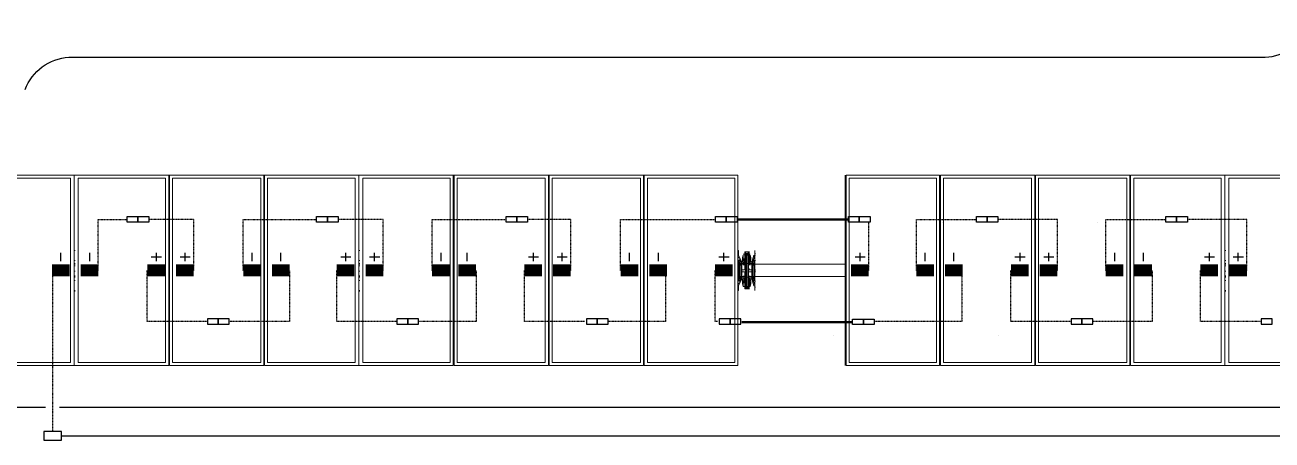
# Model space of a CAD drawing. Header units: feet. Extents: x -13743 to 68376, y -48 to 67763.
# Drawn here: x 3388 to 3915, y 4902 to 5077 of the extents above; entities that cross this region are included whole.
import ezdxf
from ezdxf.lldxf.tags import DXFTag

# ---------------------------------------------------------------- set-up
doc = ezdxf.new("R2010")
doc.units = ezdxf.units.FT
doc.header["$MEASUREMENT"] = 0
doc.linetypes.add('HIDDEN', pattern=[0.375, 0.25, -0.125])
for name, color, linetype in [('E-DC HARNESS-NEG', 170, 'DC HARNESS CABLE'), ('E-DC HARNESS-POS', 10, 'DC HARNESS CABLE'), ('E-HARN-COMP', 8, 'Continuous'), ('E-TRNK-CABL-NEG', 6, 'HIDDEN'), ('E-TRUNK-CABLE-POS', 6, 'HIDDEN'), ('G-ANNO-TEXT', 1, 'Continuous'), ('Polarity-Text', 7, 'Continuous')]:
    doc.layers.add(name, color=color, linetype=linetype)
doc.styles.get("Standard").update_dxf_attribs({"font": 'arial.ttf'})
tags = doc.linetypes.add('DC HARNESS CABLE', pattern='A,0.5,-0.2,["DH",Standard,S=0.1,R=0,X=-0.1,Y=-0.05],-0.2', length=0.9).pattern_tags.tags
tags[6] = DXFTag(74, 10)

# ---------------------------------------------------------------- blocks, each defined once
blk = doc.blocks.new('A$C47dfd34d')
at = {"lineweight": 5}
for points in [[(8.1263, 0.4133), (6.0664, 0.4133)], [(8.3597, 0.4133), (8.3597, 0)], [(6.6847, 0.235), (6.6847, 0.2467), (6.6847, 0.2433)], [(6.8897, 0.235), (6.8914, 0.2467), (6.8914, 0.2433)], [(7.0964, 0.235), (7.098, 0.2467), (7.098, 0.2433)], [(7.303, 0.235), (7.303, 0.2467), (7.303, 0.2433)], [(7.508, 0.235), (7.5097, 0.2467), (7.5097, 0.2433)], [(7.7147, 0.235), (7.7164, 0.2467), (7.7164, 0.2433)], [(7.9213, 0.2467), (7.9213, 0.2433)], [(7.923, 0.2467), (7.9213, 0.235)], [(8.1297, 0.22), (8.1297, 0.2217), (8.1313, 0.2217), (8.1297, 0.2217), (8.1297, 0.22), (8.1313, 0.2183), (8.1313, 0.22), (8.133, 0.22), (8.133, 0.2217), (8.1313, 0.2217), (8.133, 0.2217), (8.1313, 0.2217), (8.1297, 0.2217), (8.1313, 0.2217), (8.133, 0.2217), (8.133, 0.22), (8.133, 0.2183), (8.133, 0.1933), (8.133, 0.2183), (8.133, 0.22), (8.1313, 0.22), (8.133, 0.22), (8.1313, 0.22), (8.133, 0.22), (8.1313, 0.22), (8.133, 0.22), (8.1313, 0.22), (8.133, 0.22), (8.1313, 0.22), (8.133, 0.22), (8.133, 0.2217), (8.133, 0.225), (8.1347, 0.225), (8.133, 0.2283), (8.133, 0.23), (8.133, 0.2283), (8.1313, 0.2283), (8.133, 0.2283), (8.133, 0.23), (8.128, 0.24), (8.1263, 0.24), (8.128, 0.24), (8.128, 0.2433), (8.128, 0.25), (8.1263, 0.25), (8.128, 0.25), (8.128, 0.2433), (8.128, 0.24), (8.128, 0.2383), (8.1263, 0.2383), (8.1313, 0.2283), (8.133, 0.225), (8.1297, 0.225), (8.1297, 0.2233), (8.1297, 0.2217), (8.1297, 0.2233), (8.128, 0.2233), (8.128, 0.225), (8.128, 0.2233), (8.128, 0.1883), (8.1297, 0.1883), (8.1297, 0.1867), (8.1297, 0.1883), (8.128, 0.1883), (8.1263, 0.1867), (8.128, 0.1883), (8.1297, 0.1883), (8.1297, 0.19), (8.1313, 0.19), (8.133, 0.1917), (8.133, 0.1933), (8.1313, 0.1933), (8.1297, 0.1933), (8.1297, 0.1917), (8.1297, 0.1933), (8.1297, 0.1917), (8.1297, 0.19), (8.1313, 0.19), (8.1297, 0.19), (8.1297, 0.1917), (8.1297, 0.19), (8.1313, 0.19), (8.133, 0.19), (8.133, 0.1883), (8.133, 0.19)], [(8.1413, 0.245), (8.143, 0.245), (8.1447, 0.245), (8.143, 0.245), (8.1413, 0.245), (8.143, 0.245), (8.1447, 0.2433), (8.143, 0.245), (8.143, 0.2467), (8.1413, 0.2467), (8.143, 0.2467), (8.1497, 0.2467)], [(8.1463, 0.2433), (8.1463, 0.24), (8.1447, 0.24), (8.1463, 0.24), (8.1463, 0.2433), (8.1447, 0.2433), (8.1463, 0.2433), (8.1447, 0.2433), (8.1463, 0.2433), (8.148, 0.2433), (8.1463, 0.2433), (8.1447, 0.2433), (8.1463, 0.2433), (8.1447, 0.2433), (8.1463, 0.2433), (8.148, 0.2433), (8.1497, 0.2433), (8.148, 0.2433), (8.1497, 0.2433), (8.1497, 0.235), (8.1497, 0.2433), (8.1497, 0.245), (8.1497, 0.2467), (8.1497, 0.245), (8.1497, 0.2467), (8.143, 0.2467), (8.1413, 0.2467), (8.1413, 0.245), (8.143, 0.245), (8.1447, 0.2433), (8.1447, 0.2417), (8.1447, 0.2433), (8.143, 0.245), (8.1413, 0.245), (8.1413, 0.2467), (8.1413, 0.245), (8.1413, 0.2433), (8.1413, 0.235), (8.1413, 0.2433), (8.1413, 0.235), (8.1413, 0.2433)], [(8.143, 0.245), (8.1413, 0.245), (8.1413, 0.2433), (8.143, 0.2433), (8.1413, 0.2433), (8.143, 0.2433), (8.1447, 0.2433), (8.1463, 0.2433), (8.148, 0.2433), (8.1497, 0.2433), (8.148, 0.2433), (8.1497, 0.2433), (8.148, 0.2433), (8.1497, 0.2433), (8.1497, 0.235), (8.1497, 0.2433), (8.148, 0.2433), (8.1463, 0.2433)], [(8.1413, 0.245), (8.1413, 0.245)], [(8.1413, 0.245), (8.1413, 0.245)], [(8.1513, 0.2467), (8.1497, 0.2467), (8.1497, 0.245), (8.148, 0.245), (8.148, 0.2433), (8.1463, 0.2433), (8.1463, 0.2417), (8.1463, 0.2433), (8.148, 0.2433), (8.148, 0.245), (8.1497, 0.245), (8.1497, 0.2467), (8.1497, 0.245), (8.148, 0.245), (8.148, 0.2433)], [(8.1497, 0.2467), (8.1497, 0.245)], [(8.1497, 0.245), (8.1497, 0.2467)], [(8.1497, 0.245), (8.1497, 0.245)], [(8.1497, 0.245), (8.1497, 0.245)], [(8.1497, 0.245), (8.1497, 0.245)], [(8.1497, 0.245), (8.1497, 0.245)], [(8.163, 0.25), (8.163, 0.1633)], [(8.3597, 0.2467), (8.3597, 0.2433)], [(8.3613, 0.2467), (8.3597, 0.235)], [(8.5647, 0.235), (8.5663, 0.2467), (8.5663, 0.2433)], [(8.7713, 0.235), (8.773, 0.2467), (8.773, 0.2433)], [(8.978, 0.2467), (8.978, 0.2433)], [(8.9796, 0.2467), (8.978, 0.235)], [(9.1846, 0.235), (9.1846, 0.2467), (9.1846, 0.2433)], [(6.6847, 0.2283), (6.6864, 0.2283)], [(6.6847, 0.2217), (6.6864, 0.2217)], [(6.6847, 0.22), (6.6864, 0.22)], [(6.6847, 0.2183), (6.6847, 0.2167), (6.6864, 0.2167)], [(6.8897, 0.2283), (6.8914, 0.2283)], [(6.8914, 0.2217), (6.8897, 0.2217)], [(6.8897, 0.22), (6.8914, 0.22)], [(6.8914, 0.2167), (6.8897, 0.2167), (6.8914, 0.2183)], [(7.0964, 0.2283), (7.098, 0.2283)], [(7.098, 0.2217), (7.0964, 0.2217)], [(7.0964, 0.22), (7.098, 0.22)], [(7.098, 0.2167), (7.0964, 0.2167), (7.098, 0.2183)], [(7.303, 0.2283), (7.3047, 0.2283)], [(7.303, 0.2217), (7.3047, 0.2217)], [(7.303, 0.22), (7.3047, 0.22)], [(7.303, 0.2183), (7.303, 0.2167), (7.3047, 0.2167)], [(7.508, 0.2283), (7.5097, 0.2283)], [(7.5097, 0.2217), (7.508, 0.2217)], [(7.508, 0.22), (7.5097, 0.22)], [(7.5097, 0.2167), (7.508, 0.2167), (7.5097, 0.2183)], [(7.7147, 0.2283), (7.7164, 0.2283)], [(7.7164, 0.2217), (7.7147, 0.2217)], [(7.7147, 0.22), (7.7164, 0.22)], [(7.7164, 0.2167), (7.7147, 0.2167), (7.7164, 0.2183)], [(7.9213, 0.2283), (7.923, 0.2283)], [(7.923, 0.2217), (7.9213, 0.2217)], [(7.9213, 0.22), (7.923, 0.22)], [(7.923, 0.2167), (7.9213, 0.2167), (7.923, 0.2183)], [(8.1263, 0.2433), (8.128, 0.2433), (8.1263, 0.2433)], [(8.1263, 0.2433), (8.128, 0.2433), (8.1263, 0.2433)], [(8.133, 0.19), (8.133, 0.1917), (8.133, 0.1933), (8.1313, 0.1933), (8.1297, 0.1933), (8.1297, 0.1917), (8.1297, 0.19), (8.1297, 0.1883), (8.128, 0.1883), (8.128, 0.2233), (8.1297, 0.2233), (8.1297, 0.225), (8.133, 0.225), (8.1313, 0.2283), (8.133, 0.2283), (8.1347, 0.225), (8.133, 0.225), (8.1347, 0.225), (8.1347, 0.1883), (8.133, 0.1883), (8.1347, 0.1883), (8.133, 0.185), (8.1313, 0.185), (8.1263, 0.175), (8.1313, 0.185)], [(8.128, 0.24), (8.128, 0.24)], [(8.128, 0.24), (8.128, 0.24)], [(8.1297, 0.2217), (8.1297, 0.22)], [(8.1297, 0.2217), (8.1297, 0.22)], [(8.1297, 0.2217), (8.1297, 0.2217)], [(8.1297, 0.2217), (8.1297, 0.2217)], [(8.1313, 0.22), (8.1313, 0.2183), (8.1297, 0.22)], [(8.1297, 0.22), (8.1297, 0.22)], [(8.1297, 0.22), (8.1313, 0.22)], [(8.1297, 0.22), (8.1297, 0.22)], [(8.1297, 0.2183), (8.1297, 0.2183)], [(8.1297, 0.2183), (8.1297, 0.2183)], [(8.1313, 0.225), (8.1313, 0.225)], [(8.1313, 0.225), (8.1313, 0.225)], [(8.1313, 0.2217), (8.1313, 0.2217)], [(8.1313, 0.2217), (8.1313, 0.2217)], [(8.1313, 0.22), (8.133, 0.22)], [(8.1313, 0.22), (8.133, 0.22)], [(8.1313, 0.22), (8.133, 0.22)], [(8.1313, 0.22), (8.133, 0.22)], [(8.1313, 0.22), (8.133, 0.22)], [(8.1313, 0.22), (8.133, 0.22)], [(8.133, 0.22), (8.1313, 0.22)], [(8.1313, 0.2183), (8.1313, 0.2183)], [(8.1313, 0.2183), (8.1313, 0.2183)], [(8.133, 0.2217), (8.133, 0.225)], [(8.1347, 0.225), (8.1347, 0.1883), (8.133, 0.1883)], [(8.1347, 0.225), (8.133, 0.225)], [(8.133, 0.225), (8.133, 0.225)], [(8.133, 0.2217), (8.133, 0.2217)], [(8.133, 0.22), (8.133, 0.2217)], [(8.133, 0.2217), (8.133, 0.2217)], [(8.133, 0.22), (8.133, 0.22)], [(8.133, 0.22), (8.133, 0.22)], [(8.133, 0.2183), (8.133, 0.2183)], [(8.133, 0.2183), (8.133, 0.2183)], [(8.1397, 0.2217), (8.1413, 0.2217), (8.1397, 0.2217), (8.1413, 0.2217), (8.1397, 0.2217), (8.1413, 0.2217), (8.1347, 0.2217)], [(8.1347, 0.22), (8.1413, 0.22), (8.1347, 0.22), (8.138, 0.22), (8.1397, 0.2183)], [(8.1363, 0.235), (8.1363, 0.225)], [(8.1363, 0.235), (8.1363, 0.225)], [(8.1413, 0.2317), (8.138, 0.2317), (8.138, 0.24)], [(8.138, 0.2317), (8.138, 0.24)], [(8.138, 0.235), (8.138, 0.235)], [(8.138, 0.235), (8.138, 0.235)], [(8.1413, 0.2317), (8.138, 0.2317)], [(8.1397, 0.24), (8.1397, 0.24)], [(8.1397, 0.24), (8.1397, 0.24)], [(8.1413, 0.22), (8.1397, 0.22), (8.1397, 0.2217), (8.1413, 0.2217)], [(8.1413, 0.2433), (8.143, 0.2433)], [(8.1413, 0.2417), (8.143, 0.2417)], [(8.143, 0.2433), (8.1447, 0.2433)], [(8.1447, 0.2433), (8.143, 0.2433)], [(8.143, 0.2433), (8.1447, 0.2433)], [(8.143, 0.2433), (8.1447, 0.2433)], [(8.143, 0.2433), (8.1447, 0.2433)], [(8.1497, 0.22), (8.1563, 0.22), (8.1497, 0.22), (8.1513, 0.22), (8.1513, 0.2217), (8.1497, 0.2217), (8.1513, 0.2217), (8.1497, 0.2217), (8.1497, 0.1917), (8.1463, 0.1917), (8.1463, 0.2217), (8.1497, 0.2217), (8.1497, 0.2417), (8.1463, 0.2417), (8.1463, 0.2217), (8.1447, 0.2217), (8.1447, 0.1917), (8.143, 0.1917), (8.143, 0.2217), (8.143, 0.2417), (8.1447, 0.2417), (8.1447, 0.2217), (8.143, 0.2217), (8.143, 0.1917), (8.1447, 0.1917), (8.1447, 0.2217), (8.1463, 0.2217), (8.1463, 0.2417), (8.1497, 0.2417), (8.1497, 0.2217), (8.1463, 0.2217), (8.1463, 0.24), (8.148, 0.24), (8.1463, 0.24), (8.1463, 0.2217), (8.1463, 0.1717), (8.148, 0.1717), (8.1463, 0.1717), (8.1463, 0.1917), (8.1447, 0.1917), (8.1447, 0.1717), (8.143, 0.1717), (8.143, 0.1917), (8.143, 0.1717), (8.1447, 0.1717), (8.1447, 0.1917), (8.1463, 0.1917), (8.1463, 0.1717), (8.1497, 0.1717), (8.1497, 0.1917)], [(8.1447, 0.2433), (8.1463, 0.2433)], [(8.1463, 0.2433), (8.148, 0.2433), (8.1463, 0.2433)], [(8.1463, 0.2433), (8.148, 0.2433), (8.1463, 0.2433)], [(8.1463, 0.2417), (8.148, 0.2417)], [(8.1463, 0.2417), (8.148, 0.2417)], [(8.1563, 0.2217), (8.1497, 0.2217), (8.1497, 0.1917), (8.1463, 0.1917), (8.1463, 0.1717), (8.1497, 0.1717), (8.1497, 0.1917), (8.1513, 0.1917), (8.153, 0.1917), (8.1563, 0.1917), (8.1497, 0.1917), (8.1513, 0.1917), (8.153, 0.1917), (8.1513, 0.1917)], [(8.1463, 0.1917), (8.1463, 0.2217), (8.1463, 0.1917)], [(8.1497, 0.2433), (8.1497, 0.2417)], [(8.1497, 0.2433), (8.1497, 0.2417)], [(8.153, 0.23), (8.1547, 0.225), (8.153, 0.225), (8.153, 0.2233), (8.1513, 0.2233), (8.1497, 0.2233), (8.1513, 0.2233), (8.1513, 0.2283), (8.1513, 0.2317), (8.1513, 0.2417), (8.1497, 0.2417)], [(8.1547, 0.2267), (8.1547, 0.225), (8.1563, 0.225), (8.1547, 0.225), (8.1547, 0.235), (8.1547, 0.225), (8.153, 0.225), (8.153, 0.2233), (8.1513, 0.2233), (8.1513, 0.2283), (8.1497, 0.2283), (8.1513, 0.2283), (8.153, 0.2283), (8.153, 0.23), (8.153, 0.2317), (8.153, 0.23), (8.153, 0.2283), (8.1513, 0.2283), (8.1513, 0.2317), (8.1513, 0.2417), (8.1497, 0.2417)], [(8.1547, 0.2267), (8.1547, 0.225), (8.1547, 0.235), (8.153, 0.24), (8.153, 0.2317), (8.1513, 0.2317), (8.153, 0.2317), (8.153, 0.24), (8.1547, 0.235), (8.1547, 0.225), (8.153, 0.23)], [(8.1513, 0.2233), (8.153, 0.225)], [(8.1513, 0.2233), (8.153, 0.225)], [(8.1563, 0.22), (8.153, 0.22), (8.1513, 0.2183)], [(8.153, 0.235), (8.153, 0.235)], [(8.153, 0.235), (8.153, 0.235)], [(8.1547, 0.1883), (8.1547, 0.1867), (8.1547, 0.1883), (8.1547, 0.1783), (8.153, 0.1717), (8.1547, 0.1783), (8.1547, 0.1883), (8.1547, 0.1783), (8.1547, 0.1883), (8.1563, 0.1883), (8.158, 0.1883), (8.1563, 0.1883), (8.158, 0.185), (8.1597, 0.185), (8.158, 0.1883), (8.163, 0.1883), (8.163, 0.1867), (8.163, 0.1883), (8.163, 0.1867), (8.163, 0.1883), (8.1613, 0.1883), (8.163, 0.185), (8.1597, 0.185), (8.158, 0.185), (8.158, 0.1833), (8.1613, 0.1733), (8.163, 0.1733), (8.163, 0.175), (8.1597, 0.185), (8.163, 0.185), (8.1613, 0.1883), (8.1613, 0.1867), (8.1613, 0.1883), (8.1613, 0.19), (8.1613, 0.1917), (8.1613, 0.19), (8.1597, 0.19), (8.1613, 0.19), (8.1597, 0.19), (8.1613, 0.19), (8.1613, 0.1917), (8.1597, 0.1917), (8.1613, 0.1917), (8.1597, 0.1917), (8.1613, 0.1917), (8.1597, 0.1917), (8.1613, 0.1917), (8.1597, 0.1917), (8.1613, 0.1917), (8.1597, 0.1917), (8.1613, 0.1917), (8.1597, 0.1917), (8.1613, 0.1917), (8.1597, 0.1917), (8.1613, 0.1917), (8.1597, 0.1917), (8.1613, 0.1917), (8.1597, 0.1917), (8.1613, 0.1917), (8.1613, 0.1933), (8.1613, 0.1917), (8.1613, 0.19), (8.1597, 0.19), (8.158, 0.1917), (8.158, 0.1933), (8.1597, 0.1933), (8.1613, 0.1933), (8.1613, 0.2183), (8.1613, 0.1933), (8.158, 0.1933), (8.158, 0.1917), (8.158, 0.1933), (8.158, 0.2183), (8.1597, 0.2183), (8.1613, 0.2183), (8.1613, 0.22), (8.1613, 0.2217), (8.158, 0.2217), (8.158, 0.22), (8.1597, 0.22), (8.1613, 0.22), (8.1597, 0.22), (8.1613, 0.22), (8.1597, 0.22), (8.1613, 0.22), (8.1597, 0.22), (8.1613, 0.22), (8.163, 0.22), (8.1647, 0.22), (8.163, 0.22), (8.3597, 0.22), (8.3613, 0.22)], [(8.1547, 0.2217), (8.1547, 0.2217)], [(8.1547, 0.2183), (8.1547, 0.2183)], [(8.1547, 0.2183), (8.1547, 0.2183)], [(8.163, 0.2283), (8.1613, 0.225), (8.158, 0.225), (8.1597, 0.2283), (8.158, 0.2283), (8.158, 0.23), (8.1613, 0.24), (8.1613, 0.2383), (8.163, 0.2383), (8.1597, 0.2283), (8.158, 0.2283), (8.1563, 0.225), (8.158, 0.225), (8.1563, 0.225), (8.1563, 0.1883)], [(8.158, 0.22), (8.158, 0.2183), (8.158, 0.1933), (8.158, 0.1917), (8.1597, 0.19), (8.158, 0.19), (8.158, 0.1917), (8.158, 0.19), (8.158, 0.1883), (8.1563, 0.1883), (8.1563, 0.225), (8.158, 0.225), (8.1563, 0.225), (8.158, 0.2283), (8.1597, 0.2283), (8.158, 0.225), (8.1613, 0.225), (8.1613, 0.2233), (8.1613, 0.2217), (8.1613, 0.22), (8.1597, 0.2183), (8.1597, 0.22), (8.1613, 0.22)], [(8.1563, 0.225), (8.1563, 0.225)], [(8.1563, 0.225), (8.1563, 0.225)], [(8.158, 0.2283), (8.158, 0.23)], [(8.158, 0.2283), (8.158, 0.23)], [(8.158, 0.225), (8.158, 0.225)], [(8.158, 0.2217), (8.158, 0.2217)], [(8.158, 0.2217), (8.158, 0.2217)], [(8.158, 0.22), (8.158, 0.22)], [(8.158, 0.22), (8.158, 0.22)], [(8.158, 0.2183), (8.158, 0.2183)], [(8.158, 0.2183), (8.158, 0.2183)], [(8.1597, 0.2217), (8.1597, 0.2217)], [(8.1597, 0.2217), (8.1613, 0.2217), (8.1597, 0.2217)], [(8.1597, 0.2217), (8.1597, 0.2217)], [(8.1597, 0.22), (8.1613, 0.22)], [(8.1597, 0.22), (8.1613, 0.22)], [(8.1597, 0.22), (8.1613, 0.22)], [(8.1597, 0.22), (8.1613, 0.22)], [(8.1597, 0.22), (8.1613, 0.22)], [(8.1597, 0.22), (8.1613, 0.22)], [(8.1597, 0.22), (8.1613, 0.22)], [(8.1597, 0.22), (8.1613, 0.22)], [(8.1597, 0.22), (8.1613, 0.22)], [(8.1597, 0.2183), (8.1597, 0.2183)], [(8.1597, 0.2183), (8.1597, 0.2183)], [(8.1613, 0.225), (8.163, 0.2283)], [(8.1613, 0.225), (8.163, 0.225)], [(8.1613, 0.225), (8.163, 0.225)], [(8.1613, 0.225), (8.1613, 0.2233)], [(8.1613, 0.2217), (8.1613, 0.2233)], [(8.1613, 0.2217), (8.1613, 0.2217)], [(8.1613, 0.2217), (8.1613, 0.2217)], [(8.1613, 0.22), (8.1613, 0.2217)], [(8.1613, 0.22), (8.1613, 0.22)], [(8.1613, 0.22), (8.1613, 0.22)], [(8.1613, 0.2183), (8.1613, 0.2183)], [(8.1613, 0.2183), (8.1613, 0.2183)], [(8.163, 0.2433), (8.163, 0.2433)], [(8.163, 0.24), (8.163, 0.24)], [(8.163, 0.24), (8.163, 0.24)], [(8.163, 0.2267), (8.163, 0.225)], [(8.163, 0.2267), (8.163, 0.225)], [(8.3597, 0.2283), (8.3613, 0.2283)], [(8.3613, 0.2217), (8.3597, 0.2217)], [(8.3613, 0.2167), (8.3597, 0.2167), (8.3613, 0.2183)], [(8.5647, 0.2283), (8.5663, 0.2283)], [(8.5663, 0.2217), (8.5647, 0.2217)], [(8.5647, 0.22), (8.5663, 0.22)], [(8.5663, 0.2167), (8.5647, 0.2167), (8.5663, 0.2183)], [(8.7713, 0.2283), (8.773, 0.2283)], [(8.773, 0.2217), (8.7713, 0.2217)], [(8.7713, 0.22), (8.773, 0.22)], [(8.773, 0.2167), (8.7713, 0.2167), (8.773, 0.2183)], [(8.978, 0.2283), (8.9796, 0.2283)], [(8.9796, 0.2217), (8.978, 0.2217)], [(8.978, 0.22), (8.9796, 0.22)], [(8.9796, 0.2167), (8.978, 0.2167), (8.9796, 0.2183)], [(9.1846, 0.2283), (9.1863, 0.2283)], [(9.1846, 0.2217), (9.1863, 0.2217)], [(9.1846, 0.22), (9.1863, 0.22)], [(9.1846, 0.2183), (9.1846, 0.2167), (9.1863, 0.2167)], [(6.6847, 0.2067), (6.6847, 0.2083)], [(6.6847, 0.205), (6.6864, 0.205)], [(6.6847, 0.195), (6.6864, 0.195)], [(6.6847, 0.1933), (6.6864, 0.1933)], [(6.6847, 0.1917), (6.6864, 0.1917)], [(6.8897, 0.2067), (6.8914, 0.2083)], [(6.8914, 0.205), (6.8897, 0.205)], [(6.8897, 0.195), (6.8914, 0.195)], [(6.8914, 0.1933), (6.8897, 0.1933)], [(6.8897, 0.1917), (6.8914, 0.1917)], [(7.0964, 0.2067), (7.098, 0.2083)], [(7.098, 0.205), (7.0964, 0.205)], [(7.0964, 0.195), (7.098, 0.195)], [(7.098, 0.1933), (7.0964, 0.1933)], [(7.0964, 0.1917), (7.098, 0.1917)], [(7.303, 0.2067), (7.303, 0.2083)], [(7.303, 0.205), (7.3047, 0.205)], [(7.303, 0.195), (7.3047, 0.195)], [(7.303, 0.1933), (7.3047, 0.1933)], [(7.303, 0.1917), (7.3047, 0.1917)], [(7.508, 0.2067), (7.5097, 0.2083)], [(7.5097, 0.205), (7.508, 0.205)], [(7.508, 0.195), (7.5097, 0.195)], [(7.5097, 0.1933), (7.508, 0.1933)], [(7.508, 0.1917), (7.5097, 0.1917)], [(7.7147, 0.2067), (7.7164, 0.2083)], [(7.7164, 0.205), (7.7147, 0.205)], [(7.7147, 0.195), (7.7164, 0.195)], [(7.7164, 0.1933), (7.7147, 0.1933)], [(7.7147, 0.1917), (7.7164, 0.1917)], [(7.9213, 0.2067), (7.923, 0.2083)], [(7.923, 0.205), (7.9213, 0.205)], [(7.9213, 0.195), (7.923, 0.195)], [(7.923, 0.1933), (7.9213, 0.1933)], [(7.9213, 0.1917), (7.923, 0.1917)], [(8.1297, 0.1933), (8.1297, 0.1933)], [(8.1313, 0.1933), (8.1297, 0.1933)], [(8.1297, 0.1933), (8.1297, 0.1933)], [(8.1313, 0.1933), (8.1297, 0.1933)], [(8.1297, 0.1917), (8.1297, 0.1917)], [(8.1297, 0.1917), (8.1297, 0.1917)], [(8.1297, 0.19), (8.1297, 0.19)], [(8.1297, 0.19), (8.1297, 0.19)], [(8.133, 0.1917), (8.133, 0.1933), (8.1313, 0.1933)], [(8.1313, 0.1933), (8.1313, 0.1933)], [(8.133, 0.1917), (8.133, 0.1933), (8.1313, 0.1933)], [(8.1313, 0.1933), (8.1313, 0.1933)], [(8.1313, 0.19), (8.1313, 0.19)], [(8.1313, 0.19), (8.1313, 0.19)], [(8.133, 0.1933), (8.133, 0.1933)], [(8.133, 0.1933), (8.133, 0.1933)], [(8.133, 0.1917), (8.133, 0.1917)], [(8.133, 0.1917), (8.133, 0.1917)], [(8.133, 0.19), (8.133, 0.19)], [(8.133, 0.19), (8.133, 0.19)], [(8.138, 0.1917), (8.1347, 0.1917), (8.1413, 0.1917), (8.1397, 0.1917), (8.1413, 0.1917), (8.1397, 0.1917), (8.1413, 0.1917), (8.1397, 0.1917), (8.1413, 0.1917), (8.1397, 0.1917), (8.1413, 0.1917)], [(8.138, 0.1883), (8.1397, 0.19), (8.1397, 0.1883), (8.138, 0.1883), (8.138, 0.1867), (8.138, 0.1833), (8.138, 0.1867), (8.138, 0.1883), (8.1363, 0.1883), (8.1363, 0.1783), (8.1363, 0.1883), (8.138, 0.1883), (8.1397, 0.19), (8.138, 0.1883), (8.1397, 0.19), (8.138, 0.1883), (8.1397, 0.19), (8.1397, 0.1883), (8.1413, 0.1883), (8.1397, 0.1883), (8.1413, 0.185), (8.1397, 0.185), (8.1397, 0.1833), (8.138, 0.1833), (8.1397, 0.1833), (8.1397, 0.185), (8.1413, 0.185), (8.143, 0.185), (8.1413, 0.185), (8.1397, 0.1883), (8.138, 0.1883), (8.138, 0.1867), (8.138, 0.1883), (8.1363, 0.1883), (8.1363, 0.1783), (8.138, 0.1717), (8.1363, 0.1783), (8.1363, 0.1883)], [(8.138, 0.1933), (8.1397, 0.195)], [(8.1413, 0.21), (8.143, 0.21)], [(8.1413, 0.21), (8.143, 0.21)], [(8.1413, 0.21), (8.143, 0.21)], [(8.1413, 0.21), (8.143, 0.21)], [(8.1413, 0.21), (8.143, 0.21)], [(8.1413, 0.2033), (8.143, 0.2033)], [(8.1497, 0.21), (8.1513, 0.21)], [(8.1497, 0.21), (8.1513, 0.21)], [(8.1497, 0.21), (8.1513, 0.21)], [(8.1497, 0.21), (8.1513, 0.21)], [(8.1497, 0.2083), (8.1497, 0.21)], [(8.1497, 0.21), (8.1513, 0.21)], [(8.1497, 0.21), (8.1497, 0.2083)], [(8.1497, 0.21), (8.1513, 0.21)], [(8.1497, 0.21), (8.1513, 0.21)], [(8.1497, 0.21), (8.1513, 0.21)], [(8.1497, 0.2033), (8.1497, 0.2), (8.1497, 0.1783), (8.1513, 0.1783), (8.1497, 0.1783), (8.1497, 0.2), (8.1497, 0.2033), (8.1497, 0.2), (8.1497, 0.2017), (8.1497, 0.2), (8.1497, 0.2033), (8.1563, 0.2033), (8.1497, 0.2033), (8.1513, 0.2033), (8.1497, 0.2033), (8.1513, 0.2033), (8.1497, 0.2033), (8.1513, 0.2033), (8.1497, 0.2033), (8.1513, 0.2033), (8.1497, 0.2033), (8.1513, 0.2033), (8.1497, 0.2033), (8.1513, 0.2033), (8.1497, 0.2033), (8.1513, 0.2033), (8.1497, 0.2033), (8.1497, 0.1767), (8.1513, 0.1767), (8.1497, 0.1767), (8.1497, 0.2033), (8.1513, 0.2033)], [(8.1513, 0.195), (8.153, 0.1933)], [(8.1563, 0.205), (8.158, 0.205)], [(8.1597, 0.19), (8.158, 0.19), (8.158, 0.1883), (8.1563, 0.1883), (8.158, 0.185), (8.158, 0.1833), (8.158, 0.185), (8.1597, 0.185), (8.163, 0.175), (8.163, 0.1733), (8.1613, 0.1733), (8.158, 0.1833), (8.158, 0.185), (8.1597, 0.185), (8.158, 0.1883), (8.1613, 0.1883), (8.1613, 0.19)], [(8.158, 0.1933), (8.158, 0.1933)], [(8.158, 0.1933), (8.158, 0.1933)], [(8.158, 0.1917), (8.158, 0.1917)], [(8.158, 0.1917), (8.158, 0.1917)], [(8.158, 0.19), (8.158, 0.19)], [(8.158, 0.19), (8.158, 0.19)], [(8.1597, 0.1933), (8.1597, 0.1933)], [(8.1613, 0.1933), (8.1597, 0.1933)], [(8.1597, 0.1933), (8.1597, 0.1933)], [(8.1597, 0.19), (8.1597, 0.19)], [(8.1597, 0.19), (8.1597, 0.19)], [(8.1613, 0.1933), (8.1613, 0.1933)], [(8.1613, 0.1933), (8.1613, 0.1933)], [(8.1613, 0.1917), (8.1613, 0.1917)], [(8.1613, 0.1917), (8.1613, 0.1917)], [(8.1613, 0.19), (8.1613, 0.19)], [(8.1613, 0.19), (8.1613, 0.19)], [(8.3613, 0.1933), (8.3597, 0.1933), (8.163, 0.1933)], [(8.3597, 0.2067), (8.3613, 0.2083)], [(8.3613, 0.205), (8.3597, 0.205)], [(8.3597, 0.195), (8.3613, 0.195)], [(8.3597, 0.1917), (8.3613, 0.1917)], [(8.5647, 0.2067), (8.5663, 0.2083)], [(8.5663, 0.205), (8.5647, 0.205)], [(8.5647, 0.195), (8.5663, 0.195)], [(8.5663, 0.1933), (8.5647, 0.1933)], [(8.5647, 0.1917), (8.5663, 0.1917)], [(8.7713, 0.2067), (8.773, 0.2083)], [(8.773, 0.205), (8.7713, 0.205)], [(8.7713, 0.195), (8.773, 0.195)], [(8.773, 0.1933), (8.7713, 0.1933)], [(8.7713, 0.1917), (8.773, 0.1917)], [(8.978, 0.2067), (8.9796, 0.2083)], [(8.9796, 0.205), (8.978, 0.205)], [(8.978, 0.195), (8.9796, 0.195)], [(8.9796, 0.1933), (8.978, 0.1933)], [(8.978, 0.1917), (8.9796, 0.1917)], [(9.1846, 0.2067), (9.1846, 0.2083)], [(9.1846, 0.205), (9.1863, 0.205)], [(9.1846, 0.195), (9.1863, 0.195)], [(9.1846, 0.1933), (9.1863, 0.1933)], [(9.1846, 0.1917), (9.1863, 0.1917)], [(6.6847, 0.185), (6.6864, 0.185)], [(6.6847, 0.17), (6.6847, 0.1667), (6.6847, 0.1783)], [(6.6847, 0.1667), (6.6847, 0.1667)], [(6.6847, 0.1633), (6.6864, 0.1633)], [(6.8914, 0.185), (6.8897, 0.185)], [(6.8914, 0.17), (6.8914, 0.1667), (6.8897, 0.1783)], [(6.8897, 0.1633), (6.8914, 0.1633)], [(6.8914, 0.1667), (6.8914, 0.1667)], [(7.098, 0.185), (7.0964, 0.185)], [(7.098, 0.17), (7.098, 0.1667), (7.0964, 0.1783)], [(7.0964, 0.1633), (7.098, 0.1633)], [(7.098, 0.1667), (7.098, 0.1667)], [(7.303, 0.185), (7.3047, 0.185)], [(7.303, 0.17), (7.303, 0.1667), (7.303, 0.1783)], [(7.303, 0.1667), (7.303, 0.1667)], [(7.303, 0.1633), (7.3047, 0.1633)], [(7.5097, 0.185), (7.508, 0.185)], [(7.5097, 0.17), (7.5097, 0.1667), (7.508, 0.1783)], [(7.508, 0.1633), (7.5097, 0.1633)], [(7.5097, 0.1667), (7.5097, 0.1667)], [(7.7164, 0.185), (7.7147, 0.185)], [(7.7164, 0.17), (7.7164, 0.1667), (7.7147, 0.1783)], [(7.7147, 0.1633), (7.7164, 0.1633)], [(7.7164, 0.1667), (7.7164, 0.1667)], [(7.923, 0.185), (7.9213, 0.185)], [(7.9213, 0.1783), (7.923, 0.1667)], [(7.9213, 0.17), (7.9213, 0.1667)], [(7.9213, 0.1667), (7.9213, 0.1667)], [(7.9213, 0.1633), (7.923, 0.1633)], [(8.1263, 0.1817), (8.128, 0.1683)], [(8.1263, 0.17), (8.128, 0.17), (8.1263, 0.17)], [(8.1263, 0.17), (8.128, 0.17), (8.1263, 0.17)], [(8.128, 0.185), (8.1297, 0.1883), (8.133, 0.1883), (8.1313, 0.185)], [(8.1313, 0.185), (8.128, 0.185)], [(8.128, 0.1733), (8.128, 0.1733)], [(8.128, 0.1733), (8.128, 0.1733)], [(8.128, 0.17), (8.128, 0.17)], [(8.128, 0.1667), (8.128, 0.1683), (8.128, 0.17)], [(8.128, 0.1667), (8.128, 0.1667)], [(8.1313, 0.1883), (8.1313, 0.1883)], [(8.1313, 0.1883), (8.1313, 0.1883)], [(8.133, 0.185), (8.1313, 0.185)], [(8.133, 0.1883), (8.133, 0.1883)], [(8.133, 0.185), (8.1347, 0.1883), (8.133, 0.1883)], [(8.133, 0.1883), (8.133, 0.1883)], [(8.133, 0.185), (8.133, 0.1833)], [(8.133, 0.185), (8.133, 0.1833)], [(8.138, 0.1783), (8.138, 0.1783)], [(8.138, 0.1783), (8.138, 0.1783)], [(8.1397, 0.1717), (8.1397, 0.1717)], [(8.1397, 0.1717), (8.1397, 0.1717)], [(8.1463, 0.1683), (8.1447, 0.1683), (8.1463, 0.1683), (8.1447, 0.1683), (8.143, 0.1683), (8.1447, 0.1683), (8.143, 0.1683), (8.1447, 0.1683), (8.143, 0.1683), (8.1413, 0.1683), (8.1413, 0.1667), (8.143, 0.1683), (8.1447, 0.1683), (8.1447, 0.1717), (8.1463, 0.1717), (8.1463, 0.1683), (8.148, 0.1683), (8.1497, 0.1683), (8.148, 0.1683), (8.1497, 0.1667), (8.1513, 0.1667), (8.1497, 0.1667), (8.148, 0.1683), (8.1497, 0.1667), (8.1497, 0.1683), (8.1497, 0.17), (8.148, 0.17), (8.1497, 0.17), (8.1513, 0.17), (8.1497, 0.17), (8.1497, 0.1683), (8.1513, 0.1683), (8.1497, 0.1683), (8.1497, 0.1717), (8.1513, 0.1717), (8.153, 0.1717), (8.153, 0.18), (8.153, 0.1817), (8.153, 0.18), (8.1513, 0.18), (8.1513, 0.1717), (8.1497, 0.1717), (8.1497, 0.1683), (8.1497, 0.1667), (8.148, 0.1667), (8.1497, 0.1667), (8.148, 0.1683), (8.1463, 0.1683), (8.1447, 0.1683)], [(8.1413, 0.1667), (8.1413, 0.1667)], [(8.1413, 0.1667), (8.143, 0.1667)], [(8.143, 0.1667), (8.1413, 0.1667)], [(8.1413, 0.1667), (8.1413, 0.1667)], [(8.143, 0.17), (8.1447, 0.17)], [(8.143, 0.17), (8.1447, 0.17)], [(8.1447, 0.17), (8.1463, 0.17)], [(8.1447, 0.17), (8.1463, 0.17)], [(8.1447, 0.17), (8.1463, 0.17)], [(8.1447, 0.17), (8.1463, 0.17)], [(8.1463, 0.17), (8.148, 0.17)], [(8.1463, 0.17), (8.148, 0.17)], [(8.1497, 0.1683), (8.1497, 0.1683)], [(8.1497, 0.1683), (8.1497, 0.1683)], [(8.1497, 0.1667), (8.1497, 0.1667)], [(8.1497, 0.1667), (8.1513, 0.1667)], [(8.1497, 0.1667), (8.1497, 0.1667)], [(8.1497, 0.1667), (8.1513, 0.1667)], [(8.153, 0.1783), (8.153, 0.1783)], [(8.153, 0.1783), (8.153, 0.1783)], [(8.153, 0.1717), (8.153, 0.1717)], [(8.1563, 0.1883), (8.1563, 0.1883)], [(8.1563, 0.1883), (8.1563, 0.1883)], [(8.158, 0.1883), (8.158, 0.1883)], [(8.158, 0.1883), (8.158, 0.1883)], [(8.163, 0.1733), (8.163, 0.1733)], [(8.163, 0.1733), (8.163, 0.1733)], [(8.163, 0.17), (8.163, 0.17)], [(8.3613, 0.185), (8.3597, 0.185)], [(8.3597, 0.1783), (8.3613, 0.1667)], [(8.3597, 0.17), (8.3597, 0.1667)], [(8.3597, 0.1667), (8.3597, 0.1667)], [(8.3597, 0.1633), (8.3613, 0.1633)], [(8.5663, 0.185), (8.5647, 0.185)], [(8.5663, 0.17), (8.5663, 0.1667), (8.5647, 0.1783)], [(8.5647, 0.1633), (8.5663, 0.1633)], [(8.5663, 0.1667), (8.5663, 0.1667)], [(8.773, 0.185), (8.7713, 0.185)], [(8.773, 0.17), (8.773, 0.1667), (8.7713, 0.1783)], [(8.7713, 0.1633), (8.773, 0.1633)], [(8.773, 0.1667), (8.773, 0.1667)], [(8.9796, 0.185), (8.978, 0.185)], [(8.978, 0.1783), (8.9796, 0.1667)], [(8.978, 0.17), (8.978, 0.1667)], [(8.978, 0.1667), (8.978, 0.1667)], [(8.978, 0.1633), (8.9796, 0.1633)], [(9.1846, 0.185), (9.1863, 0.185)], [(9.1846, 0.17), (9.1846, 0.1667), (9.1846, 0.1783)], [(9.1846, 0.1667), (9.1846, 0.1667)], [(9.1846, 0.1633), (9.1863, 0.1633)], [(6.6847, 0.1617), (6.6864, 0.1617)], [(6.8897, 0.1617), (6.8914, 0.1617)], [(7.0964, 0.1617), (7.098, 0.1617)], [(7.303, 0.1617), (7.3047, 0.1617)], [(7.508, 0.1617), (7.5097, 0.1617)], [(7.7147, 0.1617), (7.7164, 0.1617)], [(7.9213, 0.1617), (7.923, 0.1617)], [(8.3597, 0.1617), (8.3613, 0.1617)], [(8.5647, 0.1617), (8.5663, 0.1617)], [(8.7713, 0.1617), (8.773, 0.1617)], [(8.978, 0.1617), (8.9796, 0.1617)], [(9.1846, 0.1617), (9.1863, 0.1617)]]:
    blk.add_lwpolyline(points, dxfattribs=at)
for points in [[(6.4797, 0.4133), (6.4797, 0), (6.6847, 0), (6.6847, 0.4133)], [(6.6764, 0.4067), (6.6764, 0.0067), (6.4864, 0.0067), (6.4864, 0.4067)], [(6.8897, 0.4133), (6.8897, 0), (6.6847, 0), (6.6847, 0.4133)], [(6.6931, 0.4067), (6.8831, 0.4067), (6.8831, 0.0067), (6.6931, 0.0067)], [(6.8914, 0.4133), (7.0964, 0.4133), (7.0964, 0), (6.8914, 0)], [(6.8981, 0.4067), (6.8981, 0.0067), (7.0897, 0.0067), (7.0897, 0.4067)], [(7.098, 0.4133), (7.303, 0.4133), (7.303, 0), (7.098, 0)], [(7.1047, 0.4067), (7.1047, 0.0067), (7.2947, 0.0067), (7.2947, 0.4067)], [(7.303, 0), (7.508, 0), (7.508, 0.4133), (7.303, 0.4133)], [(7.3114, 0.0067), (7.5014, 0.0067), (7.5014, 0.4067), (7.3114, 0.4067)], [(7.5097, 0.4133), (7.5097, 0), (7.7147, 0), (7.7147, 0.4133)], [(7.708, 0.4067), (7.708, 0.0067), (7.5164, 0.0067), (7.5164, 0.4067)], [(7.9213, 0.4133), (7.7164, 0.4133), (7.7164, 0), (7.9213, 0)], [(7.723, 0.0067), (7.9147, 0.0067), (7.9147, 0.4067), (7.723, 0.4067)], [(7.923, 0), (7.923, 0.4133), (8.1263, 0.4133), (8.1263, 0)], [(7.9297, 0.0067), (7.9297, 0.4067), (8.1197, 0.4067), (8.1197, 0.0067)], [(8.5647, 0.4133), (8.5647, 0), (8.3613, 0), (8.3613, 0.4133)], [(8.368, 0.4067), (8.558, 0.4067), (8.558, 0.0067), (8.368, 0.0067)], [(8.5663, 0.4133), (8.7713, 0.4133), (8.7713, 0), (8.5663, 0)], [(8.573, 0.4067), (8.573, 0.0067), (8.7646, 0.0067), (8.7646, 0.4067)], [(8.773, 0.4133), (8.978, 0.4133), (8.978, 0), (8.773, 0)], [(8.7796, 0.4067), (8.7796, 0.0067), (8.9713, 0.0067), (8.9713, 0.4067)], [(8.9796, 0), (9.1846, 0), (9.1846, 0.4133), (8.9796, 0.4133)], [(8.9863, 0.0067), (9.1763, 0.0067), (9.1763, 0.4067), (8.9863, 0.4067)], [(9.1846, 0.4133), (9.1846, 0), (9.3896, 0), (9.3896, 0.4133)], [(9.383, 0.4067), (9.383, 0.0067), (9.193, 0.0067), (9.193, 0.4067)], [(6.6864, 0.25), (6.6847, 0.25)], [(6.8914, 0.25), (6.8897, 0.25)], [(7.098, 0.25), (7.0964, 0.25)], [(7.3047, 0.25), (7.303, 0.25)], [(7.5097, 0.25), (7.508, 0.25)], [(7.7164, 0.25), (7.7147, 0.25)], [(7.923, 0.25), (7.9213, 0.25)], [(8.143, 0.245), (8.143, 0.2467), (8.1413, 0.2467), (8.1413, 0.245)], [(8.148, 0.245), (8.148, 0.2433), (8.1497, 0.2433), (8.1513, 0.2433), (8.1497, 0.2433), (8.1513, 0.2433), (8.1497, 0.2433), (8.1513, 0.2433), (8.1497, 0.2433), (8.1497, 0.245), (8.1513, 0.245), (8.1497, 0.245)], [(8.1647, 0.2433), (8.163, 0.2433), (8.163, 0.24), (8.1647, 0.24), (8.163, 0.24), (8.163, 0.2433), (8.163, 0.25), (8.163, 0.2433)], [(8.3613, 0.25), (8.3597, 0.25)], [(8.5663, 0.25), (8.5647, 0.25)], [(8.773, 0.25), (8.7713, 0.25)], [(8.9796, 0.25), (8.978, 0.25)], [(9.1863, 0.25), (9.1846, 0.25)], [(8.1263, 0.2267), (8.128, 0.225), (8.1297, 0.225), (8.128, 0.2283), (8.1313, 0.2283), (8.133, 0.2283), (8.133, 0.23), (8.128, 0.24), (8.128, 0.2383), (8.1263, 0.2383), (8.1313, 0.2283), (8.128, 0.2283), (8.1297, 0.225), (8.128, 0.225)], [(8.128, 0.2283), (8.1263, 0.2283), (8.128, 0.2283), (8.128, 0.23)], [(8.1263, 0.22), (8.128, 0.22)], [(8.1313, 0.2217), (8.1297, 0.22), (8.1313, 0.2183), (8.133, 0.22)], [(8.1313, 0.2217), (8.1297, 0.22), (8.1313, 0.2183), (8.133, 0.22)], [(8.1297, 0.1933), (8.1297, 0.2183), (8.1297, 0.22), (8.1297, 0.2183), (8.1313, 0.2183), (8.1297, 0.2183)], [(8.133, 0.22), (8.1313, 0.22)], [(8.133, 0.2183), (8.1313, 0.2183)], [(8.138, 0.24), (8.1363, 0.235), (8.1363, 0.225), (8.138, 0.225), (8.138, 0.2267), (8.138, 0.225), (8.1363, 0.225), (8.1363, 0.235)], [(8.1413, 0.2233), (8.1397, 0.2233), (8.138, 0.225), (8.1397, 0.2233), (8.138, 0.225), (8.1363, 0.225), (8.138, 0.225), (8.1397, 0.2233), (8.1397, 0.225), (8.1397, 0.2233)], [(8.1413, 0.2317), (8.1413, 0.2417), (8.138, 0.2417), (8.1413, 0.2417), (8.1413, 0.2317), (8.143, 0.2317)], [(8.143, 0.2283), (8.1413, 0.2283), (8.1397, 0.2233), (8.138, 0.2233), (8.138, 0.23), (8.138, 0.2233), (8.1397, 0.2233), (8.1413, 0.2283), (8.138, 0.2283), (8.138, 0.23), (8.138, 0.2317), (8.138, 0.23), (8.138, 0.2283), (8.1413, 0.2283)], [(8.1397, 0.2233), (8.138, 0.225)], [(8.1397, 0.2317), (8.1397, 0.2283)], [(8.143, 0.2433), (8.1413, 0.2433), (8.143, 0.2433), (8.1447, 0.2433), (8.143, 0.2433), (8.143, 0.2417)], [(8.143, 0.2117), (8.1413, 0.2117), (8.1413, 0.2367), (8.143, 0.2367), (8.1413, 0.2367), (8.1413, 0.2117)], [(8.1413, 0.2117), (8.1413, 0.2083), (8.1413, 0.21), (8.143, 0.21), (8.1413, 0.21), (8.1413, 0.2083), (8.1413, 0.2117), (8.1413, 0.21), (8.1413, 0.2117), (8.1413, 0.235), (8.143, 0.235), (8.1413, 0.235), (8.1413, 0.2117), (8.1413, 0.21)], [(8.1447, 0.2433), (8.143, 0.2433)], [(8.1447, 0.2417), (8.1447, 0.2217), (8.143, 0.2217), (8.143, 0.2417)], [(8.1513, 0.2367), (8.1497, 0.2367), (8.1497, 0.2117), (8.1497, 0.2083), (8.1497, 0.2117), (8.1497, 0.21), (8.1497, 0.2117), (8.1497, 0.235), (8.1513, 0.235), (8.1497, 0.235), (8.1497, 0.2117), (8.1497, 0.21), (8.1497, 0.2117), (8.1497, 0.2367)], [(8.1513, 0.2317), (8.1497, 0.2317)], [(8.153, 0.2417), (8.1513, 0.2417)], [(8.153, 0.225), (8.1513, 0.2233), (8.1513, 0.225), (8.1513, 0.2233), (8.153, 0.225), (8.1513, 0.2233)], [(8.153, 0.2217), (8.1513, 0.2217)], [(8.153, 0.2217), (8.1513, 0.2217)], [(8.163, 0.2283), (8.163, 0.23), (8.163, 0.2283), (8.1647, 0.2283), (8.163, 0.2283), (8.1597, 0.2283), (8.158, 0.2283), (8.158, 0.23), (8.1613, 0.24), (8.1613, 0.2383), (8.163, 0.2383), (8.1597, 0.2283)], [(8.158, 0.2217), (8.158, 0.225), (8.158, 0.2217), (8.158, 0.22), (8.158, 0.2217), (8.1597, 0.2217)], [(8.1597, 0.2217), (8.158, 0.22), (8.1597, 0.2183), (8.1613, 0.22)], [(8.1613, 0.2183), (8.1613, 0.22), (8.1613, 0.2217), (8.1597, 0.2217), (8.158, 0.2217), (8.158, 0.22), (8.1597, 0.22), (8.158, 0.22), (8.158, 0.2183), (8.1597, 0.2183)], [(8.1597, 0.2217), (8.158, 0.22), (8.1597, 0.2183), (8.1613, 0.22)], [(8.1597, 0.22), (8.1613, 0.22), (8.1597, 0.2183)], [(8.1613, 0.1883), (8.163, 0.1883), (8.163, 0.2233), (8.163, 0.225), (8.163, 0.2233), (8.1613, 0.2233), (8.163, 0.2233), (8.163, 0.1883)], [(8.1263, 0.2083), (8.128, 0.2083)], [(8.1263, 0.2083), (8.128, 0.2083)], [(8.128, 0.205), (8.1263, 0.205)], [(8.128, 0.2033), (8.1263, 0.2033)], [(8.128, 0.1933), (8.1263, 0.1933)], [(8.1313, 0.1933), (8.1297, 0.1917), (8.1313, 0.19), (8.133, 0.1917)], [(8.1313, 0.1933), (8.1297, 0.1917), (8.1313, 0.19), (8.133, 0.1917)], [(8.1313, 0.19), (8.133, 0.19), (8.133, 0.1917), (8.1313, 0.1917), (8.133, 0.1917), (8.1313, 0.1917), (8.133, 0.1917), (8.1313, 0.1917), (8.133, 0.1917), (8.1313, 0.1917), (8.133, 0.1917), (8.1313, 0.1917), (8.133, 0.1917), (8.1313, 0.1917), (8.133, 0.1917), (8.1313, 0.1917), (8.133, 0.1917), (8.1313, 0.1917), (8.133, 0.1917), (8.1313, 0.1917), (8.133, 0.1917)], [(8.1347, 0.2083), (8.143, 0.2083), (8.1347, 0.2083), (8.1347, 0.205)], [(8.143, 0.2033), (8.1347, 0.2033), (8.143, 0.2033), (8.1413, 0.2033), (8.1413, 0.2), (8.1413, 0.2033), (8.143, 0.2033), (8.1413, 0.2033), (8.143, 0.2033), (8.1413, 0.2033)], [(8.1413, 0.1933), (8.1347, 0.1933)], [(8.1413, 0.21), (8.1413, 0.2083), (8.1413, 0.21), (8.143, 0.21)], [(8.143, 0.21), (8.1413, 0.21)], [(8.143, 0.2033), (8.1413, 0.2033), (8.143, 0.2033), (8.1413, 0.2033), (8.143, 0.2033), (8.1413, 0.2033), (8.1413, 0.2), (8.1413, 0.2033), (8.1413, 0.2017), (8.1413, 0.2), (8.1413, 0.1783), (8.143, 0.1783), (8.1413, 0.1783), (8.1413, 0.2), (8.1413, 0.2017), (8.1413, 0.2033)], [(8.143, 0.2017), (8.1413, 0.2017), (8.1413, 0.1767), (8.143, 0.1767), (8.1413, 0.1767), (8.1413, 0.2017)], [(8.1497, 0.2083), (8.1497, 0.21), (8.1513, 0.21), (8.1497, 0.21)], [(8.1563, 0.205), (8.1563, 0.2083), (8.1497, 0.2083), (8.1563, 0.2083), (8.158, 0.2083), (8.1563, 0.2083)], [(8.1563, 0.1933), (8.1497, 0.1933)], [(8.1513, 0.1917), (8.1497, 0.1917)], [(8.1513, 0.19), (8.153, 0.1883), (8.1513, 0.19), (8.153, 0.1883), (8.1513, 0.19), (8.153, 0.1883), (8.1513, 0.19), (8.1513, 0.1883), (8.1497, 0.1883), (8.1513, 0.1883)], [(8.1613, 0.1933), (8.1613, 0.1917), (8.1613, 0.1933), (8.1597, 0.1933), (8.158, 0.1933), (8.1597, 0.1933)], [(8.1597, 0.1933), (8.158, 0.1917), (8.1597, 0.19), (8.1613, 0.1917)], [(8.1597, 0.1933), (8.158, 0.1917), (8.1597, 0.19), (8.1613, 0.1917)], [(8.1647, 0.2083), (8.163, 0.2083)], [(8.1647, 0.2083), (8.163, 0.2083)], [(8.1647, 0.205), (8.163, 0.205)], [(8.1647, 0.2033), (8.163, 0.2033)], [(8.1647, 0.1933), (8.163, 0.1933)], [(8.1313, 0.185), (8.133, 0.1833), (8.128, 0.1733), (8.128, 0.175), (8.1263, 0.175), (8.128, 0.175), (8.128, 0.1733), (8.133, 0.1833), (8.1313, 0.185), (8.133, 0.1883), (8.1297, 0.1883), (8.128, 0.1883), (8.1297, 0.1883), (8.128, 0.185)], [(8.1263, 0.1833), (8.128, 0.1833), (8.128, 0.185), (8.128, 0.1833)], [(8.1263, 0.1733), (8.128, 0.1733), (8.128, 0.1717), (8.128, 0.17), (8.128, 0.1633), (8.1263, 0.1633), (8.128, 0.1633), (8.128, 0.17), (8.128, 0.1717), (8.128, 0.1733)], [(8.128, 0.1883), (8.128, 0.1867)], [(8.138, 0.1817), (8.138, 0.18), (8.138, 0.1717), (8.1413, 0.1717), (8.1413, 0.18), (8.138, 0.18)], [(8.138, 0.1717), (8.138, 0.18), (8.1413, 0.18), (8.1413, 0.1717)], [(8.1397, 0.1833), (8.1397, 0.18)], [(8.143, 0.18), (8.1413, 0.18)], [(8.1413, 0.1783), (8.1413, 0.1683)], [(8.1413, 0.1783), (8.1413, 0.1683)], [(8.143, 0.1717), (8.1413, 0.1717), (8.143, 0.1717), (8.143, 0.17), (8.1413, 0.1683), (8.1413, 0.17), (8.143, 0.17), (8.1447, 0.17), (8.143, 0.17), (8.1413, 0.17), (8.1413, 0.1683), (8.1413, 0.1667), (8.143, 0.1683), (8.1447, 0.1683), (8.1447, 0.1717), (8.1463, 0.1717), (8.1463, 0.17), (8.148, 0.17), (8.1463, 0.17), (8.1447, 0.17), (8.1463, 0.17), (8.148, 0.17), (8.1463, 0.17), (8.148, 0.17), (8.1463, 0.17), (8.1463, 0.1717), (8.1463, 0.1683), (8.148, 0.1683), (8.1497, 0.1683), (8.148, 0.1683), (8.1463, 0.1683), (8.1447, 0.1683), (8.143, 0.1683), (8.1413, 0.1683), (8.143, 0.17)], [(8.143, 0.17), (8.1413, 0.17), (8.143, 0.17), (8.1413, 0.17), (8.143, 0.17), (8.1447, 0.17)], [(8.143, 0.1683), (8.1413, 0.1667), (8.143, 0.1667), (8.1413, 0.1667)], [(8.1447, 0.1667), (8.143, 0.1667), (8.148, 0.1667), (8.143, 0.1667)], [(8.1497, 0.1683), (8.148, 0.1683), (8.1497, 0.1683), (8.1497, 0.1783)], [(8.1497, 0.1683), (8.148, 0.1683), (8.1497, 0.1683), (8.1497, 0.1783)], [(8.1497, 0.17), (8.148, 0.17)], [(8.1497, 0.1667), (8.148, 0.1667)], [(8.1513, 0.185), (8.1497, 0.185), (8.1513, 0.185), (8.153, 0.185), (8.153, 0.1833), (8.1547, 0.1867), (8.153, 0.1883), (8.1513, 0.1883)], [(8.1497, 0.18), (8.1513, 0.18), (8.1513, 0.1833), (8.1513, 0.18)], [(8.153, 0.1833), (8.1547, 0.1867), (8.153, 0.1883), (8.1513, 0.1883), (8.1513, 0.185), (8.153, 0.185)], [(8.153, 0.1717), (8.1513, 0.1717), (8.1513, 0.18), (8.153, 0.18)], [(8.163, 0.1833), (8.163, 0.185), (8.163, 0.1833), (8.1647, 0.1833)], [(8.163, 0.1733), (8.163, 0.1717), (8.163, 0.17), (8.163, 0.1633), (8.163, 0.1717)], [(8.1647, 0.17), (8.163, 0.17)]]:
    blk.add_lwpolyline(points, close=True, dxfattribs=at)

msp = doc.modelspace()

# ---------------------------------------------------------------- linework, layer by layer
at = {"color": 142}
for points in [[(3775.94, 4993.69), (3775.94, 4993.69)], [(3841.27, 4993.69), (3841.27, 4993.69)], [(3729.83, 4946.04), (3729.83, 4946.04)], [(3799.54, 4946.04), (3799.54, 4946.04)]]:
    msp.add_lwpolyline(points, dxfattribs=at)
at = {"layer": 'E-DC HARNESS-NEG', "ltscale": 0.5}
for points in [[(3403.97, 4903.55), (3778.34, 4903.55)], [(3776.35, 4903.55), (4039.45, 4903.55)]]:
    msp.add_lwpolyline(points, dxfattribs=at)
at = {"layer": 'E-DC HARNESS-POS', "ltscale": 0.5}
for points in [[(3363.71, 4915.55), (3397.13, 4915.55)], [(3403.02, 4915.55), (3778.34, 4915.55)], [(3776.35, 4915.55), (4057.45, 4915.55)]]:
    msp.add_lwpolyline(points, dxfattribs=at)
at = {"layer": 'E-HARN-COMP'}
for points in [[(3436.17, 4996.02), (3436.17, 4993.69), (3431.61, 4993.69), (3431.61, 4996.02)], [(3440.73, 4996.02), (3440.73, 4993.69), (3436.17, 4993.69), (3436.17, 4996.02)], [(3516.17, 4996.02), (3516.17, 4993.69), (3511.6, 4993.69), (3511.6, 4996.02)], [(3520.73, 4996.02), (3520.73, 4993.69), (3516.17, 4993.69), (3516.17, 4996.02)], [(3596.16, 4996.02), (3596.16, 4993.69), (3591.6, 4993.69), (3591.6, 4996.02)], [(3600.73, 4996.02), (3600.73, 4993.69), (3596.16, 4993.69), (3596.16, 4996.02)], [(3684.56, 4996.02), (3684.56, 4993.69), (3679.99, 4993.69), (3679.99, 4996.02)], [(3689.12, 4996.02), (3689.12, 4993.69), (3684.56, 4993.69), (3684.56, 4996.02)], [(3740.73, 4996.02), (3740.73, 4993.69), (3736.16, 4993.69), (3736.16, 4996.02)], [(3745.29, 4996.02), (3745.29, 4993.69), (3740.73, 4993.69), (3740.73, 4996.02)], [(3794.73, 4996.02), (3794.73, 4993.69), (3790.16, 4993.69), (3790.16, 4996.02)], [(3799.29, 4996.02), (3799.29, 4993.69), (3794.73, 4993.69), (3794.73, 4996.02)], [(3874.72, 4996.02), (3874.72, 4993.69), (3870.16, 4993.69), (3870.16, 4996.02)], [(3879.28, 4996.02), (3879.28, 4993.69), (3874.72, 4993.69), (3874.72, 4996.02)], [(3470.12, 4950.62), (3470.12, 4952.95), (3465.55, 4952.95), (3465.55, 4950.62)], [(3474.68, 4950.62), (3474.68, 4952.95), (3470.12, 4952.95), (3470.12, 4950.62)], [(3550.11, 4950.62), (3550.11, 4952.95), (3545.55, 4952.95), (3545.55, 4950.62)], [(3554.68, 4950.62), (3554.68, 4952.95), (3550.11, 4952.95), (3550.11, 4950.62)], [(3630.1, 4950.62), (3630.1, 4952.95), (3625.53, 4952.95), (3625.53, 4950.62)], [(3634.66, 4950.62), (3634.66, 4952.95), (3630.1, 4952.95), (3630.1, 4950.62)], [(3686.18, 4950.62), (3686.18, 4952.95), (3681.62, 4952.95), (3681.62, 4950.62)], [(3690.75, 4950.62), (3690.75, 4952.95), (3686.18, 4952.95), (3686.18, 4950.62)], [(3742.47, 4952.8), (3742.47, 4950.48), (3737.9, 4950.48), (3737.9, 4952.8)], [(3747.03, 4952.8), (3747.03, 4950.48), (3742.47, 4950.48), (3742.47, 4952.8)], [(3834.72, 4950.62), (3834.72, 4952.95), (3830.16, 4952.95), (3830.16, 4950.62)], [(3839.29, 4950.62), (3839.29, 4952.95), (3834.72, 4952.95), (3834.72, 4950.62)], [(3914.99, 4950.62), (3914.99, 4952.95), (3910.43, 4952.95), (3910.43, 4950.62)], [(3403.97, 4901.74), (3403.97, 4905.36), (3396.51, 4905.36), (3396.51, 4901.74)]]:
    msp.add_lwpolyline(points, close=True, dxfattribs=at)
at = {"layer": 'E-HARN-COMP', "const_width": 5}
for points in [[(3399.92, 4973.32), (3407.38, 4973.32)], [(3419.51, 4973.32), (3412.06, 4973.32)], [(3440.16, 4973.32), (3447.62, 4973.32)], [(3459.75, 4973.32), (3452.3, 4973.32)], [(3480.64, 4973.32), (3488.1, 4973.32)], [(3500.23, 4973.32), (3492.78, 4973.32)], [(3520.16, 4973.32), (3527.61, 4973.32)], [(3539.75, 4973.32), (3532.3, 4973.32)], [(3560.4, 4973.32), (3567.85, 4973.32)], [(3578.92, 4973.32), (3571.46, 4973.32)], [(3599.34, 4973.32), (3606.79, 4973.32)], [(3618.93, 4973.32), (3611.47, 4973.32)], [(3639.97, 4973.32), (3647.43, 4973.32)], [(3659.56, 4973.32), (3652.11, 4973.32)], [(3687.24, 4973.32), (3679.78, 4973.32)], [(3737.28, 4973.32), (3744.73, 4973.32)], [(3764.77, 4973.32), (3772.23, 4973.32)], [(3784.36, 4973.32), (3776.91, 4973.32)], [(3804.77, 4973.32), (3812.23, 4973.32)], [(3824.36, 4973.32), (3816.91, 4973.32)], [(3844.77, 4973.32), (3852.22, 4973.32)], [(3864.36, 4973.32), (3856.9, 4973.32)], [(3884.77, 4973.32), (3892.22, 4973.32)], [(3904.36, 4973.32), (3896.9, 4973.32)]]:
    msp.add_lwpolyline(points, dxfattribs=at)
at = {"layer": 'E-TRNK-CABL-NEG', "ltscale": 0.1}
for points in [[(3419.47, 4973.32), (3419.47, 4994.85), (3431.61, 4994.85)], [(3480.65, 4973.32), (3480.65, 4994.85), (3511.6, 4994.85)], [(3560.4, 4973.32), (3560.4, 4994.85), (3591.6, 4994.85)], [(3639.97, 4973.32), (3639.97, 4994.85), (3679.99, 4994.85)], [(3764.84, 4973.32), (3764.84, 4994.85), (3790.02, 4994.85)], [(3844.77, 4973.32), (3844.77, 4994.85), (3870.16, 4994.85)], [(3400.07, 4973.32), (3400.07, 4905.36)], [(3500.23, 4973.32), (3500.23, 4951.78), (3474.68, 4951.78)], [(3578.92, 4973.32), (3578.92, 4951.78), (3554.68, 4951.78)], [(3658.9, 4973.32), (3658.9, 4951.78), (3634.66, 4951.78)], [(3784.01, 4973.32), (3784.01, 4951.78), (3746.99, 4951.78)], [(3864.36, 4973.32), (3864.36, 4951.78), (3839.29, 4951.78)]]:
    msp.add_lwpolyline(points, dxfattribs=at)
at = {"layer": 'E-TRNK-CABL-NEG', "color": 7, "linetype": 'Continuous', "ltscale": 0.1, "const_width": 1}
for points in [[(3689.18, 4994.75), (3735.97, 4994.75)], [(3691.06, 4951.53), (3737.85, 4951.53)]]:
    msp.add_lwpolyline(points, dxfattribs=at)
at = {"layer": 'E-TRUNK-CABLE-POS', "ltscale": 0.1}
for points in [[(3459.75, 4973.32), (3459.75, 4994.85), (3440.74, 4994.85)], [(3539.75, 4973.32), (3539.75, 4994.85), (3520.73, 4994.85)], [(3618.93, 4973.32), (3618.93, 4994.85), (3600.73, 4994.85)], [(3736.43, 4994.93), (3689.12, 4994.85)], [(3740.73, 4994.93), (3740.73, 4994.93)], [(3744.77, 4973.3), (3744.77, 4993.69)], [(3824.36, 4973.32), (3824.36, 4994.85), (3799.29, 4994.85)], [(3904.36, 4973.32), (3904.36, 4994.85), (3879.28, 4994.85)], [(3465.55, 4951.78), (3440.16, 4951.78), (3440.16, 4973.32)], [(3545.55, 4951.78), (3520.16, 4951.78), (3520.16, 4973.32)], [(3624.73, 4951.78), (3599.34, 4951.78), (3599.34, 4973.32)], [(3680.81, 4951.78), (3679.91, 4951.78), (3679.91, 4973.32)], [(3830.16, 4951.78), (3804.77, 4951.78), (3804.77, 4973.32)], [(3910.16, 4951.78), (3884.77, 4951.78), (3884.77, 4973.32)], [(3742.47, 4951.72), (3742.47, 4951.72)]]:
    msp.add_lwpolyline(points, dxfattribs=at)
at = {"layer": 'G-ANNO-TEXT', "flags": 128}
msp.add_lwpolyline([(3388.56, 5049.61, -0.298343), (3407.07, 5063.25), (3912.02, 5063.25, 0.298343), (3930.53, 5076.9, 0.298343), (3949.03, 5063.25), (4613.34, 5063.25, -0.298343), (4631.84, 5049.61)], format="xyb", dxfattribs=at)
at = {"layer": 'Polarity-Text'}
for p, q in [((3403.57, 4980.78), (3403.57, 4977.16)), ((3415.71, 4980.78), (3415.71, 4977.16)), ((3443.85, 4980.78), (3443.85, 4977.16)), ((3455.99, 4980.78), (3455.99, 4977.16)), ((3484.29, 4980.78), (3484.29, 4977.16)), ((3496.43, 4980.78), (3496.43, 4977.16)), ((3523.85, 4980.78), (3523.85, 4977.16)), ((3535.99, 4980.78), (3535.99, 4977.16)), ((3564.05, 4980.78), (3564.05, 4977.16)), ((3575.11, 4980.78), (3575.11, 4977.16)), ((3603.03, 4980.78), (3603.03, 4977.16)), ((3615.16, 4980.78), (3615.16, 4977.16)), ((3643.62, 4980.78), (3643.62, 4977.16)), ((3655.76, 4980.78), (3655.76, 4977.16)), ((3683.47, 4980.78), (3683.47, 4977.16)), ((3740.97, 4980.78), (3740.97, 4977.16)), ((3768.42, 4980.78), (3768.42, 4977.16)), ((3780.56, 4980.78), (3780.56, 4977.16)), ((3808.46, 4980.78), (3808.46, 4977.16)), ((3820.6, 4980.78), (3820.6, 4977.16)), ((3848.42, 4980.78), (3848.42, 4977.16)), ((3860.55, 4980.78), (3860.55, 4977.16)), ((3888.46, 4980.78), (3888.46, 4977.16)), ((3900.59, 4980.78), (3900.59, 4977.16)), ((3446.13, 4978.97), (3441.85, 4978.97)), ((3458.27, 4978.97), (3453.99, 4978.97)), ((3526.12, 4978.97), (3521.85, 4978.97)), ((3538.26, 4978.97), (3533.99, 4978.97)), ((3605.3, 4978.97), (3601.03, 4978.97)), ((3617.44, 4978.97), (3613.16, 4978.97)), ((3685.75, 4978.97), (3681.47, 4978.97)), ((3743.25, 4978.97), (3738.97, 4978.97)), ((3810.74, 4978.97), (3806.46, 4978.97)), ((3822.87, 4978.97), (3818.6, 4978.97)), ((3890.73, 4978.97), (3886.46, 4978.97)), ((3902.87, 4978.97), (3898.6, 4978.97))]:
    msp.add_line(p, q, dxfattribs=at)

# ---------------------------------------------------------------- block references
at = {"xscale": 194.318304, "yscale": 194.318304, "zscale": 194.318304}
msp.add_blockref('A$C47dfd34d', (2110.38, 4933.16), dxfattribs=at)

doc.saveas('drawing.dxf')
